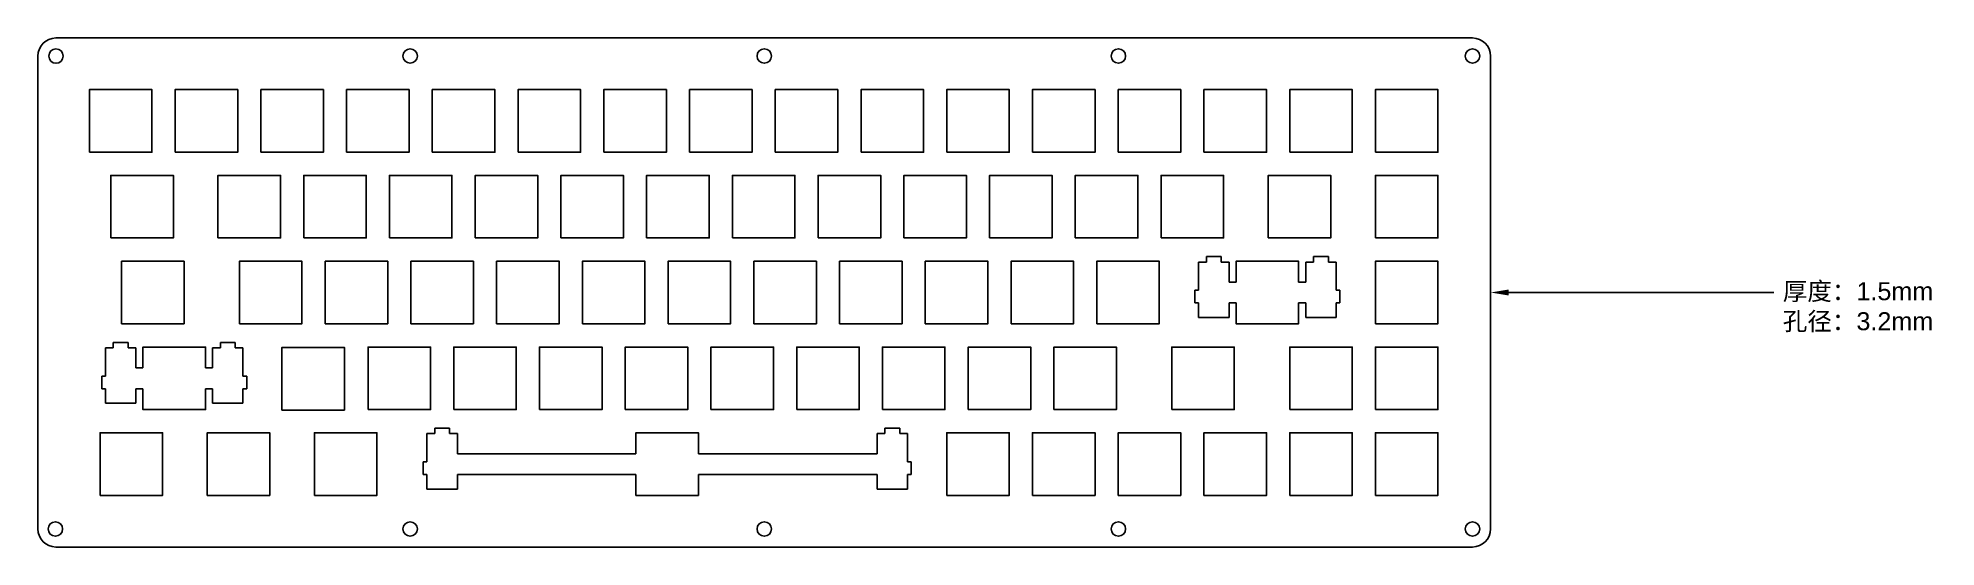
# Model space of a CAD drawing. Header units: millimetres. Extents: x 2805 to 3227, y 1591 to 1704.
import ezdxf
from ezdxf import colors
from ezdxf.entities.mleader import LeaderData, LeaderLine
from ezdxf.math import Vec2, Vec3

# ---------------------------------------------------------------- set-up
doc = ezdxf.new("R2010")
doc.units = ezdxf.units.MM
doc.styles.get("Standard").update_dxf_attribs({"font": 'arial.ttf'})

msp = doc.modelspace()

# ---------------------------------------------------------------- linework, layer by layer
for p, q in [((2809.43, 1704.17), (2822.59, 1704.17)), ((2822.59, 1704.17), (2843.06, 1704.17)), ((2843.06, 1704.17), (3124.18, 1704.17)), ((2805.43, 1595.17), (2805.43, 1700.17)), ((3128.18, 1700.17), (3128.18, 1595.17)), ((3070.08, 1649.97), (3071.65, 1649.97)), ((3085.55, 1649.97), (3087.12, 1649.97)), ((3070.08, 1645.37), (3071.65, 1645.37)), ((3085.55, 1645.37), (3087.12, 1645.37)), ((2827.19, 1630.92), (2828.76, 1630.92)), ((2842.66, 1630.92), (2844.24, 1630.92)), ((2828.76, 1626.32), (2827.19, 1626.32)), ((2844.24, 1626.32), (2842.66, 1626.32)), ((2898.63, 1611.87), (2938.3, 1611.87)), ((2952.2, 1611.87), (2991.87, 1611.87)), ((2938.3, 1607.27), (2898.63, 1607.27)), ((2991.87, 1607.27), (2952.2, 1607.27)), ((3124.18, 1591.17), (2809.43, 1591.17))]:
    msp.add_line(p, q)
at = {"color": 0}
for p, q in [((3063.32, 1648.17), (3063.32, 1654.44)), ((3063.32, 1654.44), (3065.05, 1654.44)), ((3065.05, 1654.44), (3065.05, 1655.64)), ((3065.05, 1655.64), (3068.35, 1655.64)), ((3068.35, 1655.64), (3068.35, 1654.44)), ((3068.35, 1654.44), (3070.08, 1654.44)), ((3070.08, 1654.44), (3070.08, 1649.97)), ((3087.12, 1649.97), (3087.12, 1654.44)), ((3087.12, 1654.44), (3088.85, 1654.44)), ((3088.85, 1654.44), (3088.85, 1655.64)), ((3088.85, 1655.64), (3092.15, 1655.64)), ((3092.15, 1655.64), (3092.15, 1654.44)), ((3092.15, 1654.44), (3093.88, 1654.44)), ((3093.88, 1654.44), (3093.88, 1648.17)), ((3062.5, 1645.37), (3062.5, 1648.17)), ((3062.5, 1648.17), (3063.32, 1648.17)), ((3063.32, 1645.37), (3062.5, 1645.37)), ((3063.32, 1642.14), (3063.32, 1645.37)), ((3070.08, 1645.37), (3070.08, 1642.14)), ((3087.12, 1642.14), (3087.12, 1645.37)), ((3093.88, 1648.17), (3094.7, 1648.17)), ((3094.7, 1645.37), (3093.88, 1645.37)), ((3093.88, 1645.37), (3093.88, 1642.14)), ((3094.7, 1648.17), (3094.7, 1645.37)), ((3070.08, 1642.14), (3063.32, 1642.14)), ((3093.88, 1642.14), (3087.12, 1642.14)), ((2822.16, 1635.39), (2822.16, 1636.59)), ((2822.16, 1636.59), (2825.46, 1636.59)), ((2825.46, 1636.59), (2825.46, 1635.39)), ((2845.96, 1635.39), (2845.96, 1636.59)), ((2845.96, 1636.59), (2849.26, 1636.59)), ((2849.26, 1636.59), (2849.26, 1635.39)), ((2820.44, 1629.12), (2820.44, 1635.39)), ((2820.44, 1635.39), (2822.16, 1635.39)), ((2825.46, 1635.39), (2827.19, 1635.39)), ((2827.19, 1635.39), (2827.19, 1630.92)), ((2844.24, 1630.92), (2844.24, 1635.39)), ((2844.24, 1635.39), (2845.96, 1635.39)), ((2849.26, 1635.39), (2850.99, 1635.39)), ((2850.99, 1635.39), (2850.99, 1629.12)), ((2819.61, 1626.32), (2819.61, 1629.12)), ((2819.61, 1629.12), (2820.44, 1629.12)), ((2850.99, 1629.12), (2851.81, 1629.12)), ((2851.81, 1629.12), (2851.81, 1626.32)), ((2820.44, 1626.32), (2819.61, 1626.32)), ((2820.44, 1623.09), (2820.44, 1626.32)), ((2827.19, 1626.32), (2827.19, 1623.09)), ((2844.24, 1623.09), (2844.24, 1626.32)), ((2851.81, 1626.32), (2850.99, 1626.32)), ((2850.99, 1626.32), (2850.99, 1623.09)), ((2827.19, 1623.09), (2820.44, 1623.09)), ((2850.99, 1623.09), (2844.24, 1623.09)), ((2891.87, 1610.07), (2891.87, 1616.34)), ((2891.87, 1616.34), (2893.6, 1616.34)), ((2893.6, 1616.34), (2893.6, 1617.54)), ((2893.6, 1617.54), (2896.9, 1617.54)), ((2896.9, 1617.54), (2896.9, 1616.34)), ((2896.9, 1616.34), (2898.63, 1616.34)), ((2898.63, 1616.34), (2898.63, 1611.87)), ((2991.87, 1611.87), (2991.87, 1616.34)), ((2991.87, 1616.34), (2993.6, 1616.34)), ((2993.6, 1616.34), (2993.6, 1617.54)), ((2993.6, 1617.54), (2996.9, 1617.54)), ((2996.9, 1617.54), (2996.9, 1616.34)), ((2996.9, 1616.34), (2998.63, 1616.34)), ((2998.63, 1616.34), (2998.63, 1610.07)), ((2891.05, 1607.27), (2891.05, 1610.07)), ((2891.05, 1610.07), (2891.87, 1610.07)), ((2891.87, 1607.27), (2891.05, 1607.27)), ((2891.87, 1604.04), (2891.87, 1607.27)), ((2898.63, 1607.27), (2898.63, 1604.04)), ((2991.87, 1604.04), (2991.87, 1607.27)), ((2998.63, 1610.07), (2999.45, 1610.07)), ((2999.45, 1607.27), (2998.63, 1607.27)), ((2998.63, 1607.27), (2998.63, 1604.04)), ((2999.45, 1610.07), (2999.45, 1607.27)), ((2898.63, 1604.04), (2891.87, 1604.04)), ((2998.63, 1604.04), (2991.87, 1604.04))]:
    msp.add_line(p, q, dxfattribs=at)
for points in [[(2816.86, 1678.82), (2830.76, 1678.82), (2830.76, 1692.72), (2816.86, 1692.72)], [(2835.91, 1678.82), (2849.81, 1678.82), (2849.81, 1692.72), (2835.91, 1692.72)], [(2854.96, 1678.82), (2868.86, 1678.82), (2868.86, 1692.72), (2854.96, 1692.72)], [(2874.01, 1678.82), (2887.91, 1678.82), (2887.91, 1692.72), (2874.01, 1692.72)], [(2893.06, 1678.82), (2906.96, 1678.82), (2906.96, 1692.72), (2893.06, 1692.72)], [(2912.11, 1678.82), (2926.01, 1678.82), (2926.01, 1692.72), (2912.11, 1692.72)], [(2931.16, 1678.82), (2945.06, 1678.82), (2945.06, 1692.72), (2931.16, 1692.72)], [(2950.21, 1678.82), (2964.11, 1678.82), (2964.11, 1692.72), (2950.21, 1692.72)], [(2969.26, 1678.82), (2983.16, 1678.82), (2983.16, 1692.72), (2969.26, 1692.72)], [(2988.31, 1678.82), (3002.21, 1678.82), (3002.21, 1692.72), (2988.31, 1692.72)], [(3007.36, 1678.82), (3021.26, 1678.82), (3021.26, 1692.72), (3007.36, 1692.72)], [(3026.41, 1678.82), (3040.31, 1678.82), (3040.31, 1692.72), (3026.41, 1692.72)], [(3045.46, 1678.82), (3059.36, 1678.82), (3059.36, 1692.72), (3045.46, 1692.72)], [(3064.51, 1678.82), (3078.41, 1678.82), (3078.41, 1692.72), (3064.51, 1692.72)], [(3083.56, 1678.82), (3097.46, 1678.82), (3097.46, 1692.72), (3083.56, 1692.72)], [(3102.61, 1678.82), (3116.51, 1678.82), (3116.51, 1692.72), (3102.61, 1692.72)], [(2821.62, 1659.77), (2835.52, 1659.77), (2835.52, 1673.67), (2821.62, 1673.67)], [(2845.43, 1659.77), (2859.33, 1659.77), (2859.33, 1673.67), (2845.43, 1673.67)], [(2864.48, 1659.77), (2878.38, 1659.77), (2878.38, 1673.67), (2864.48, 1673.67)], [(2883.53, 1659.77), (2897.43, 1659.77), (2897.43, 1673.67), (2883.53, 1673.67)], [(2902.58, 1659.77), (2916.48, 1659.77), (2916.48, 1673.67), (2902.58, 1673.67)], [(2921.63, 1659.77), (2935.53, 1659.77), (2935.53, 1673.67), (2921.63, 1673.67)], [(2940.68, 1659.77), (2954.58, 1659.77), (2954.58, 1673.67), (2940.68, 1673.67)], [(2959.73, 1659.77), (2973.63, 1659.77), (2973.63, 1673.67), (2959.73, 1673.67)], [(2978.78, 1659.77), (2992.68, 1659.77), (2992.68, 1673.67), (2978.78, 1673.67)], [(2997.83, 1659.77), (3011.73, 1659.77), (3011.73, 1673.67), (2997.83, 1673.67)], [(3016.88, 1659.77), (3030.78, 1659.77), (3030.78, 1673.67), (3016.88, 1673.67)], [(3035.93, 1659.77), (3049.83, 1659.77), (3049.83, 1673.67), (3035.93, 1673.67)], [(3054.98, 1659.77), (3068.88, 1659.77), (3068.88, 1673.67), (3054.98, 1673.67)], [(3078.8, 1659.77), (3092.69, 1659.77), (3092.69, 1673.67), (3078.8, 1673.67)], [(3102.61, 1659.77), (3116.51, 1659.77), (3116.51, 1673.67), (3102.61, 1673.67)], [(2824, 1640.72), (2837.9, 1640.72), (2837.9, 1654.62), (2824, 1654.62)], [(2850.2, 1640.72), (2864.1, 1640.72), (2864.1, 1654.62), (2850.2, 1654.62)], [(2869.25, 1640.72), (2883.15, 1640.72), (2883.15, 1654.62), (2869.25, 1654.62)], [(2888.3, 1640.72), (2902.2, 1640.72), (2902.2, 1654.62), (2888.3, 1654.62)], [(2907.35, 1640.72), (2921.25, 1640.72), (2921.25, 1654.62), (2907.35, 1654.62)], [(2926.4, 1640.72), (2940.29, 1640.72), (2940.29, 1654.62), (2926.4, 1654.62)], [(2945.45, 1640.72), (2959.34, 1640.72), (2959.34, 1654.62), (2945.45, 1654.62)], [(2964.5, 1640.72), (2978.39, 1640.72), (2978.39, 1654.62), (2964.5, 1654.62)], [(2983.55, 1640.72), (2997.44, 1640.72), (2997.44, 1654.62), (2983.55, 1654.62)], [(3002.6, 1640.72), (3016.49, 1640.72), (3016.49, 1654.62), (3002.6, 1654.62)], [(3021.65, 1640.72), (3035.54, 1640.72), (3035.54, 1654.62), (3021.65, 1654.62)], [(3040.7, 1640.72), (3054.59, 1640.72), (3054.59, 1654.62), (3040.7, 1654.62)], [(3102.61, 1640.72), (3116.51, 1640.72), (3116.51, 1654.62), (3102.61, 1654.62)], [(2859.62, 1621.57), (2873.52, 1621.57), (2873.52, 1635.47), (2859.62, 1635.47)], [(2878.77, 1621.67), (2892.67, 1621.67), (2892.67, 1635.57), (2878.77, 1635.57)], [(2897.82, 1621.67), (2911.72, 1621.67), (2911.72, 1635.57), (2897.82, 1635.57)], [(2916.87, 1621.67), (2930.77, 1621.67), (2930.77, 1635.57), (2916.87, 1635.57)], [(2935.92, 1621.67), (2949.82, 1621.67), (2949.82, 1635.57), (2935.92, 1635.57)], [(2954.97, 1621.67), (2968.87, 1621.67), (2968.87, 1635.57), (2954.97, 1635.57)], [(2974.02, 1621.67), (2987.92, 1621.67), (2987.92, 1635.57), (2974.02, 1635.57)], [(2993.07, 1621.67), (3006.97, 1621.67), (3006.97, 1635.57), (2993.07, 1635.57)], [(3012.12, 1621.67), (3026.02, 1621.67), (3026.02, 1635.57), (3012.12, 1635.57)], [(3031.17, 1621.67), (3045.07, 1621.67), (3045.07, 1635.57), (3031.17, 1635.57)], [(3057.36, 1621.67), (3071.26, 1621.67), (3071.26, 1635.57), (3057.36, 1635.57)], [(3083.56, 1621.67), (3097.46, 1621.67), (3097.46, 1635.57), (3083.56, 1635.57)], [(3102.61, 1621.67), (3116.51, 1621.67), (3116.51, 1635.57), (3102.61, 1635.57)], [(2819.24, 1602.62), (2833.14, 1602.62), (2833.14, 1616.52), (2819.24, 1616.52)], [(2843.05, 1602.62), (2856.95, 1602.62), (2856.95, 1616.52), (2843.05, 1616.52)], [(2866.86, 1602.62), (2880.76, 1602.62), (2880.76, 1616.52), (2866.86, 1616.52)], [(3007.36, 1602.62), (3021.26, 1602.62), (3021.26, 1616.52), (3007.36, 1616.52)], [(3026.41, 1602.62), (3040.31, 1602.62), (3040.31, 1616.52), (3026.41, 1616.52)], [(3045.46, 1602.62), (3059.36, 1602.62), (3059.36, 1616.52), (3045.46, 1616.52)], [(3064.51, 1602.62), (3078.41, 1602.62), (3078.41, 1616.52), (3064.51, 1616.52)], [(3083.56, 1602.62), (3097.46, 1602.62), (3097.46, 1616.52), (3083.56, 1616.52)], [(3102.61, 1602.62), (3116.51, 1602.62), (3116.51, 1616.52), (3102.61, 1616.52)]]:
    msp.add_lwpolyline(points, close=True)
for points in [[(3085.55, 1649.97), (3085.55, 1654.62), (3071.65, 1654.62), (3071.65, 1649.97)], [(3071.65, 1645.37), (3071.65, 1640.72), (3085.55, 1640.72), (3085.55, 1645.37)], [(2842.66, 1630.92), (2842.66, 1635.57), (2828.76, 1635.57), (2828.76, 1630.92)], [(2828.76, 1626.32), (2828.76, 1621.67), (2842.66, 1621.67), (2842.66, 1626.32)], [(2952.2, 1611.87), (2952.2, 1616.52), (2938.3, 1616.52), (2938.3, 1611.87)], [(2938.3, 1607.27), (2938.3, 1602.62), (2952.2, 1602.62), (2952.2, 1607.27)]]:
    msp.add_lwpolyline(points)
for centre in [(2809.44, 1700.16), (2888.13, 1700.17), (2966.81, 1700.17), (3045.5, 1700.17), (3124.18, 1700.17), (2809.31, 1595.17), (2888.13, 1595.17), (2966.81, 1595.17), (3045.5, 1595.17), (3124.18, 1595.17)]:
    msp.add_circle(centre, 1.6)
for centre, start, end in [((2809.43, 1700.17), 90, 180), ((3124.18, 1700.17), 0, 90), ((2809.43, 1595.17), 180, 270), ((3124.18, 1595.17), 270, 0)]:
    msp.add_arc(centre, 4, start, end)

# ---------------------------------------------------------------- leaders
ml = msp.add_multileader_mtext('Standard')
ml.set_content('{\\fSimSun|b0|i0|c134|p2;厚度：}1.5mm\\P{\\fSimSun|b0|i0|c134|p2;孔径：}3.2mm', color=256)
ml.set_leader_properties()
ml.build(insert=Vec2(0, 0))
ctx = ml.context
ctx.base_point, ctx.plane_origin = Vec3(3191.12, 1647.67), Vec3(3128.18, 1647.67)
notes = []
notes.append((ctx, [(0, (1, 1, 0), (3183.12, 1647.67), (1, 0), 8, [(0, [(3128.18, 1647.67)], 0, [])])]))
ctx.mtext.insert, ctx.mtext.flow_direction = Vec3(3193.12, 1649.96), 5
for ctx, leaders in notes:
    for number, flags, end, landing, length, lines in leaders:
        leader = LeaderData()
        leader.index, (leader.has_last_leader_line, leader.has_dogleg_vector, leader.attachment_direction) = number, flags
        leader.last_leader_point, leader.dogleg_vector, leader.dogleg_length = Vec3(end), Vec3(landing), length
        for number, points, colour, breaks in lines:
            line = LeaderLine()
            line.index, line.vertices, line.color, line.breaks = number, Vec3.list(points), colors.encode_raw_color(colour), breaks
            leader.lines.append(line)
        ctx.leaders.append(leader)

doc.saveas('drawing.dxf')
